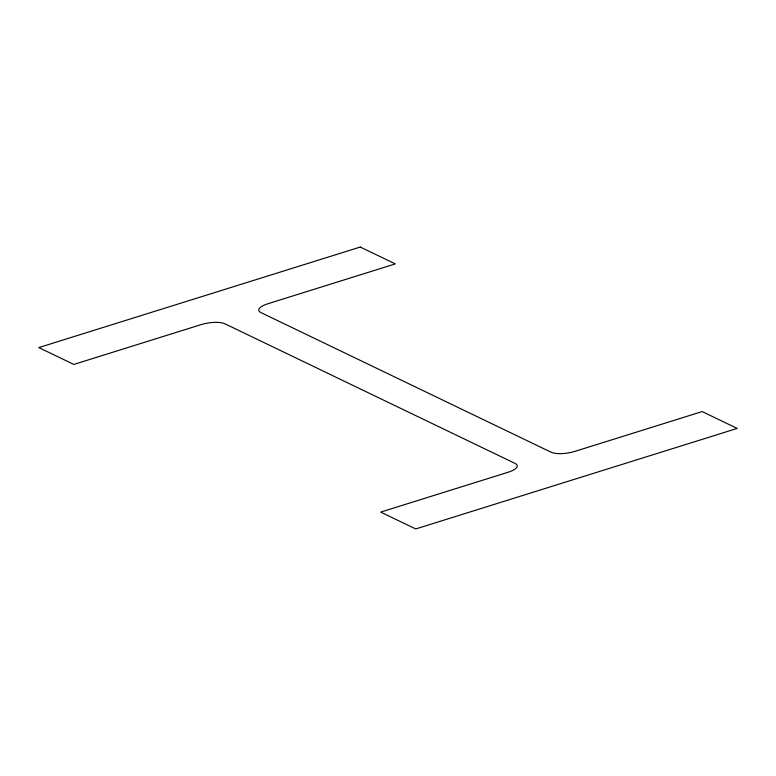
<?xml version="1.0" encoding="UTF-8"?>
<svg xmlns="http://www.w3.org/2000/svg" width="776" height="776" viewBox="0 0 776 776"><rect width="100%" height="100%" fill="white"/><g stroke="black" fill="none" stroke-linecap="round" stroke-linejoin="round"><path stroke-width="1.16" d="M360.277 247.049L38.8 347.58L73.827 364.429L201.149 324.61A17.741 5.771 -8.5 0 1 224.953 323.805L515.128 463.437A17.741 5.771 -8.5 0 1 508.028 472.283L380.706 512.102L415.723 528.951L737.2 428.42L702.173 411.571L574.851 451.389A17.741 5.771 -8.5 0 1 551.047 452.195L260.872 312.563A17.741 5.771 -8.5 0 1 267.972 303.717L395.294 263.898L360.277 247.049"/></g></svg>
